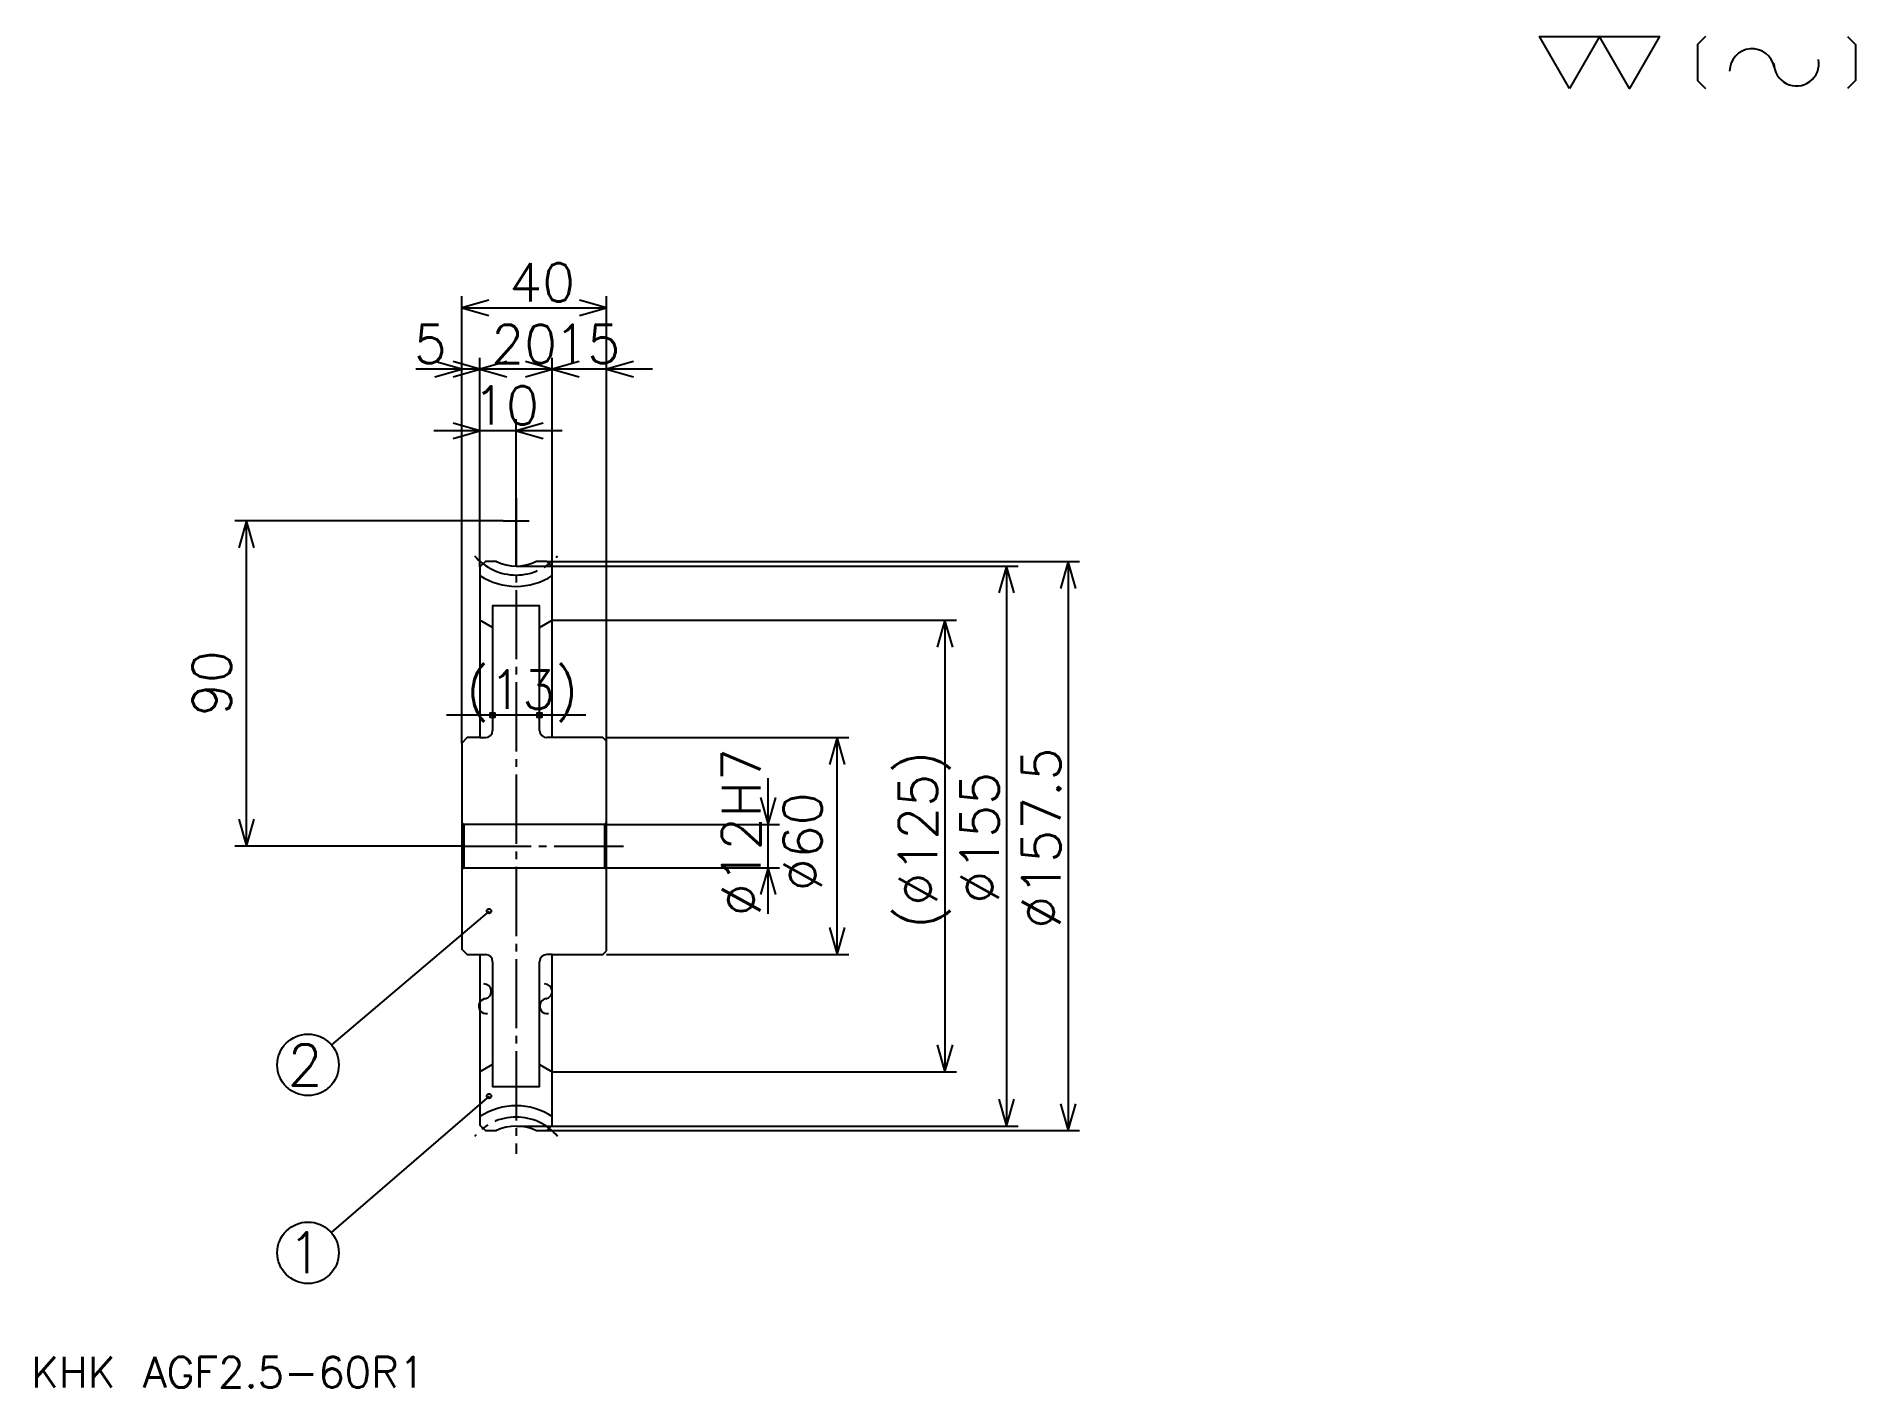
# Model space of a CAD drawing. Extents: x 23 to 526, y 23 to 397.
import ezdxf

# ---------------------------------------------------------------- set-up
doc = ezdxf.new("R2010")
doc.units = 0
doc.linetypes.add('DASHDOT', pattern=[25.531916, 19.148936, -2.12766, 2.12766, -2.12766])
doc.layers.get('0').update_dxf_attribs({"linetype": 'CONTINUOUS'})
doc.layers.add('DASHDOT', color=6, linetype='DASHDOT')
doc.styles.add('KANJI', font='TXT', dxfattribs={"bigfont": 'BIGFONT'})

msp = doc.modelspace()

# ---------------------------------------------------------------- linework, layer by layer
at = {"color": 5}
for p, q in [((140.425537, 252.034576), (140.425537, 325.438843)), ((140.425537, 322.247345), (180.425537, 322.247345)), ((180.425537, 252.034576), (180.425537, 325.438843)), ((145.425537, 252.034576), (145.425537, 308.417542)), ((165.425537, 252.034576), (165.425537, 308.417542)), ((158.191498, 305.226074), (127.659576, 305.226074)), ((178.191498, 305.226074), (132.659576, 305.226074)), ((193.191498, 305.226074), (152.659576, 305.226074)), ((168.191498, 288.204773), (132.659576, 288.204773)), ((155.425537, 263.284576), (155.425537, 291.396271)), ((151.808517, 263.284576), (77.659584, 263.284576)), ((80.851074, 173.284576), (80.851074, 263.284576)), ((155.425537, 250.784576), (155.425537, 263.284576)), ((140.425537, 201.784576), (140.425537, 252.034576)), ((145.425537, 250.534576), (145.425537, 252.034576)), ((163.925537, 252.034576), (180.425537, 252.034576)), ((165.425537, 250.534576), (165.425537, 252.034576)), ((180.425537, 252.034576), (311.276611, 252.034576)), ((180.425537, 202.284576), (180.425537, 252.034576)), ((308.085114, 252.034576), (308.085114, 94.534576)), ((155.425537, 250.784576), (180.425537, 250.784576)), ((180.425537, 250.784576), (294.25531, 250.784576)), ((291.063843, 250.784576), (291.063843, 95.784576)), ((165.425537, 235.784576), (180.425537, 235.784576)), ((180.425537, 235.784576), (277.234039, 235.784576)), ((274.042542, 235.784576), (274.042542, 110.784576)), ((174.691498, 209.539886), (136.159576, 209.539886)), ((180.425537, 203.284576), (247.446808, 203.284576)), ((244.255325, 143.284576), (244.255325, 203.284576)), ((225.106384, 154.518616), (225.106384, 192.050537)), ((180.425537, 179.284576), (228.297882, 179.284576)), ((140.425537, 173.284576), (77.659576, 173.284576)), ((180.425537, 167.284576), (228.297882, 167.284576)), ((147.925537, 155.284576), (104.35643, 118.243881)), ((180.425537, 143.284576), (247.446808, 143.284576)), ((165.425537, 110.784576), (180.425537, 110.784576)), ((180.425537, 110.784576), (277.234039, 110.784576)), ((147.925537, 104.097076), (104.304611, 66.304253)), ((155.425537, 95.784576), (180.425537, 95.784576)), ((180.425537, 95.784576), (294.25531, 95.784576)), ((163.925537, 94.534576), (180.425537, 94.534576)), ((180.425537, 94.534576), (311.276611, 94.534576))]:
    msp.add_line(p, q, dxfattribs=at)
at = {"color": 4}
for p, q in [((148.925537, 233.763855), (145.425537, 235.784576)), ((161.925537, 233.763855), (165.425537, 235.784576)), ((145.425537, 203.284576), (146.925537, 203.284576)), ((165.425537, 203.284576), (163.925537, 203.284576)), ((180.425537, 179.784576), (179.925537, 179.284576)), ((140.425537, 166.784576), (140.925537, 167.284576)), ((180.425537, 166.784576), (179.925537, 167.284576)), ((145.425537, 143.284576), (146.925537, 143.284576)), ((165.425537, 143.284576), (163.925537, 143.284576)), ((148.925537, 112.805298), (145.425537, 110.784576)), ((161.925537, 112.805298), (165.425537, 110.784576))]:
    msp.add_line(p, q, dxfattribs=at)
at = {"color": 7}
for points in [[(446.808502, 382.978729), (438.51062, 397.361694), (471.702118, 397.361694), (463.404236, 382.978729), (455.106384, 397.361694), (446.808502, 382.978729)], [(484.425537, 397.361694), (482.212769, 395.148956), (482.212769, 385.191498), (484.425537, 382.978729)], [(523.702148, 397.361694), (525.914917, 395.148956), (525.914917, 385.191498), (523.702148, 382.978729)]]:
    msp.add_lwpolyline(points, dxfattribs=at)
at = {"color": 5}
for points in [[(147.872345, 324.375), (140.425537, 322.247345), (147.872345, 320.11969)], [(172.978729, 320.11969), (180.425537, 322.247345), (172.978729, 324.375)], [(132.978729, 303.098419), (140.425537, 305.226074), (132.978729, 307.353729)], [(137.978729, 303.098419), (145.425537, 305.226074), (137.978729, 307.353729)], [(152.872345, 307.353729), (145.425537, 305.226074), (152.872345, 303.098419)], [(157.978729, 303.098419), (165.425537, 305.226074), (157.978729, 307.353729)], [(172.872345, 307.353729), (165.425537, 305.226074), (172.872345, 303.098419)], [(187.872345, 307.353729), (180.425537, 305.226074), (187.872345, 303.098419)], [(137.978729, 286.077118), (145.425537, 288.204773), (137.978729, 290.332458)], [(162.872345, 290.332458), (155.425537, 288.204773), (162.872345, 286.077118)], [(82.978729, 255.837769), (80.851074, 263.284576), (78.723412, 255.837769)], [(310.212769, 244.587769), (308.085114, 252.034576), (305.957458, 244.587769)], [(293.191498, 243.337769), (291.063843, 250.784576), (288.936188, 243.337769)], [(276.170227, 228.337769), (274.042542, 235.784576), (271.914917, 228.337769)], [(148.925537, 209.539886), (148.287231, 210.178192), (149.563843, 210.178192), (149.563843, 208.901596), (148.287231, 208.901596), (148.287231, 210.178192), (148.925537, 209.539886), (149.563843, 208.901596), (149.563843, 210.178192), (148.925537, 209.539886)], [(161.925537, 209.539886), (161.287231, 210.178192), (162.563843, 210.178192), (162.563843, 208.901596), (161.287231, 208.901596), (161.287231, 210.178192), (161.925537, 209.539886), (162.563843, 208.901596), (162.563843, 210.178192), (161.925537, 209.539886)], [(246.382996, 195.837769), (244.255325, 203.284576), (242.127655, 195.837769)], [(222.978729, 186.731384), (225.106384, 179.284576), (227.234039, 186.731384)], [(78.723412, 180.731384), (80.851074, 173.284576), (82.978729, 180.731384)], [(227.234039, 159.837769), (225.106384, 167.284576), (222.978729, 159.837769)], [(242.127655, 150.731384), (244.255325, 143.284576), (246.382996, 150.731384)], [(271.914917, 118.231384), (274.042542, 110.784576), (276.170227, 118.231384)], [(288.936188, 103.231384), (291.063843, 95.784576), (293.191498, 103.231384)], [(305.957458, 101.981384), (308.085114, 94.534576), (310.212769, 101.981384)]]:
    msp.add_lwpolyline(points, dxfattribs=at)
at = {"color": 4}
for points in [[(149.976913, 252.034576), (146.925537, 252.034576), (145.425537, 250.534576), (145.425537, 248.167847), (145.425537, 203.284576), (141.925537, 203.284576), (140.425537, 201.784576), (140.425537, 166.784576)], [(180.425537, 144.284576), (180.425537, 202.284576), (179.425537, 203.284576), (165.425537, 203.284576), (165.425537, 250.534576), (163.925537, 252.034576), (160.874161, 252.034576)], [(161.925537, 205.284576), (161.925537, 239.784576), (148.925537, 239.784576), (148.925537, 205.284576)], [(140.425537, 179.784576), (140.925537, 179.284576), (140.925537, 167.284576), (179.925537, 167.284576), (179.925537, 179.284576), (140.925537, 179.284576)], [(140.425537, 166.784576), (140.425537, 144.784576), (141.925537, 143.284576), (145.425537, 143.284576), (145.425537, 96.034576), (146.925537, 94.534576), (149.976913, 94.534576)], [(148.925537, 141.284576), (148.925537, 106.784576), (161.925537, 106.784576), (161.925537, 141.284576)], [(160.874161, 94.534576), (163.925537, 94.534576), (165.425537, 96.034576), (165.425537, 143.284576), (179.425537, 143.284576), (180.425537, 144.284576)]]:
    msp.add_lwpolyline(points, dxfattribs=at)
at = {"color": 5}
for centre, radius in [((147.925537, 155.284576), 0.638298), ((97.872345, 112.731384), 8.510638), ((147.925537, 104.097076), 0.638298), ((97.872345, 60.731384), 8.510638)]:
    msp.add_circle(centre, radius, dxfattribs=at)
at = {"color": 7}
for centre, radius, start, end in [((497.287231, 387.706543), 6.223404, 10, 180), ((509.544952, 389.86792), 6.223404, 180, 10), ((147.190018, 128.999207), 2.074468, 90, 280), ((146.469559, 133.085114), 2.074468, 280, 90), ((164.019806, 128.999207), 2.074468, 90, 280), ((163.299347, 133.085114), 2.074468, 280, 90)]:
    msp.add_arc(centre, radius, start, end, dxfattribs=at)
at = {"color": 4}
for centre, radius, start, end in [((155.425537, 263.284576), 12.5, 244.15806731, 295.84193269), ((155.425537, 263.284576), 18.125, 236.5146172, 303.4853828), ((146.925537, 205.284576), 2, 270, 0), ((163.925537, 205.284576), 2, 180, 270), ((146.925537, 141.284576), 2, 0, 90), ((163.925537, 141.284576), 2, 90, 180), ((155.425537, 83.284576), 18.125, 56.5146172, 123.4853828), ((155.425537, 83.284576), 12.5, 64.15806731, 115.84193269)]:
    msp.add_arc(centre, radius, start, end, dxfattribs=at)
at = {"layer": 'DASHDOT', "color": 7}
for p, q in [((155.425537, 269.667542), (155.425537, 88.151596)), ((151.808517, 263.284576), (159.042557, 263.284576)), ((140.425537, 173.284576), (186.808517, 173.284576))]:
    msp.add_line(p, q, dxfattribs=at)
for centre, start, end in [((155.425537, 263.284576), 220.00000449, 319.99999951), ((155.425537, 83.284576), 40.00000049, 139.99999551)]:
    msp.add_arc(centre, 15, start, end, dxfattribs=at)

# ---------------------------------------------------------------- texts
at = {"color": 7, "style": 'KANJI'}
for s, height, p in [('40', 10.638298, (153.510651, 323.949463)), ('5', 10.638298, (127.127663, 306.928223)), ('20', 10.638298, (148.510651, 306.928223)), ('15', 10.638298, (166.010651, 306.928223)), ('10', 10.638298, (143.510651, 289.906921)), ('(13)', 10.638298, (141.595749, 211.24202)), ('2', 11.347518, (92.198586, 107.057625)), ('1', 11.347518, (92.198586, 55.057625)), ('KHK AGF2.5-60R1', 8.510638, (21.276596, 23.404255))]:
    msp.add_text(s, height=height, dxfattribs=at).set_placement(p)
for s, p in [('90', (76.595749, 209.24202)), ('%%c12H7', (222.978729, 153.86969)), ('(%%c125)', (271.914917, 150.412231)), ('%%c157.5', (305.957458, 150.412231)), ('%%c155', (288.936188, 157.327133)), ('%%c60', (240, 160.784576))]:
    msp.add_text(s, height=10.638298, rotation=90, dxfattribs=at).set_placement(p)

doc.saveas('drawing.dxf')
